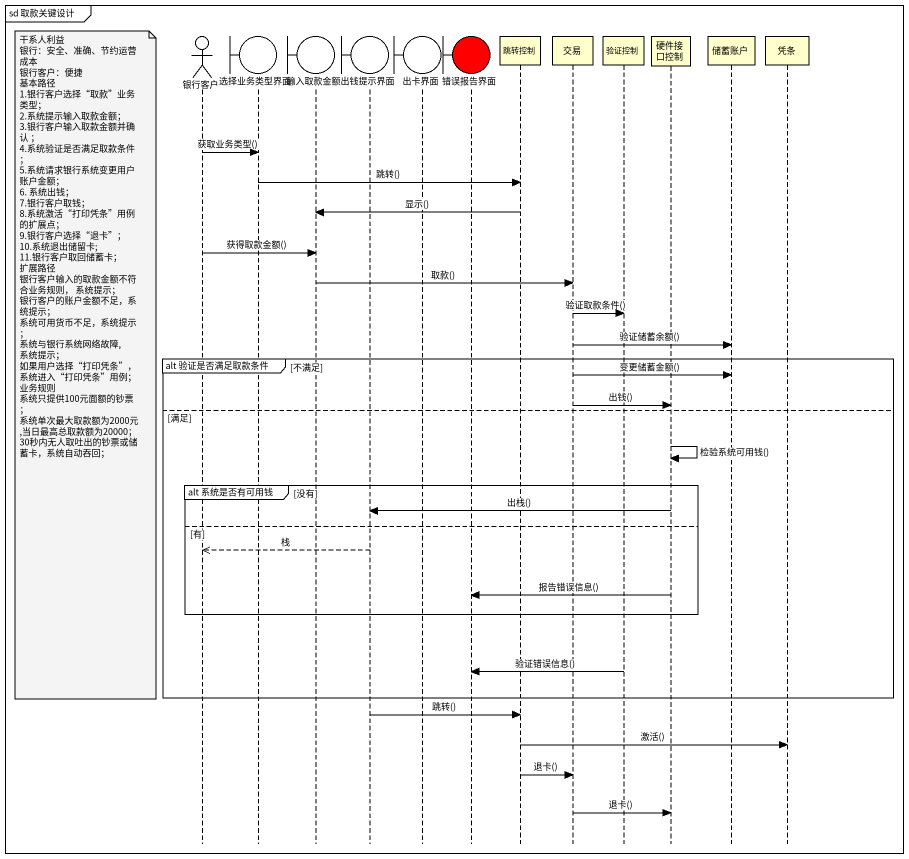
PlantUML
@startuml
mainframe sd 取款关键设计
hide footbox
actor 银行客户
boundary 选择业务类型界面
boundary 输入取款金额
boundary 出钱提示界面
boundary 出卡界面
boundary 错误报告界面 #FF0000
participant 跳转控制
participant 交易
participant 验证控制
participant 硬件接口控制
participant 储蓄账户
participant 凭条

银行客户 -> 选择业务类型界面 : 获取业务类型()
选择业务类型界面 -> 跳转控制 : 跳转()
跳转控制 -> 输入取款金额 : 显示()
银行客户 -> 输入取款金额 : 获得取款金额()
输入取款金额 -> 交易 : 取款()
交易 -> 验证控制 : 验证取款条件()
交易 -> 储蓄账户 : 验证储蓄余额()
group alt 验证是否满足取款条件 [不满足]
  note left of 银行客户
    干系人利益
    银行：安全、准确、节约运营成本
    银行客户：便捷
    基本路径
    1.银行客户选择“取款”业务类型；
    2.系统提示输入取款金额；
    3.银行客户输入取款金额并确认 ；
    4.系统验证是否满足取款条件；
    5.系统请求银行系统变更用户账户金额；
    6. 系统出钱；
    7.银行客户取钱；
    8.系统激活“打印凭条”用例的扩展点；
    9.银行客户选择“退卡”；
    10.系统退出储留卡;
    11.银行客户取回储蓄卡；
    扩展路径
    银行客户输入的取款金额不符合业务规则， 系统提示；
    银行客户的账户金额不足，系统提示；
    系统可用货币不足，系统提示；
    系统与银行系统网络故障,系统提示；
    如果用户选择“打印凭条”，系统进入“打印凭条”用例；
    业务规则
    系统只提供100元面额的钞票 ；
    系统单次最大取款额为2000元,当日最高总取款额为20000；
    30秒内无人取吐出的钞票或储蓄卡，系统自动吞回；
  end note
  交易 -> 储蓄账户 : 变更储蓄金额()
  交易 -> 硬件接口控制 : 出钱()
else 满足
  硬件接口控制 -> 硬件接口控制 : 检验系统可用钱()
  group alt 系统是否有可用钱 [没有]
    硬件接口控制 -> 出钱提示界面 : 出栈()
  else 有
    出钱提示界面 -->> 银行客户 : 栈
    硬件接口控制 -> 错误报告界面 : 报告错误信息()
  end
  验证控制 -> 错误报告界面 : 验证错误信息()
end
出钱提示界面 -> 跳转控制 : 跳转()
跳转控制 -> 凭条 : 激活()
跳转控制 -> 交易 : 退卡()
交易 -> 硬件接口控制 : 退卡()
@enduml
